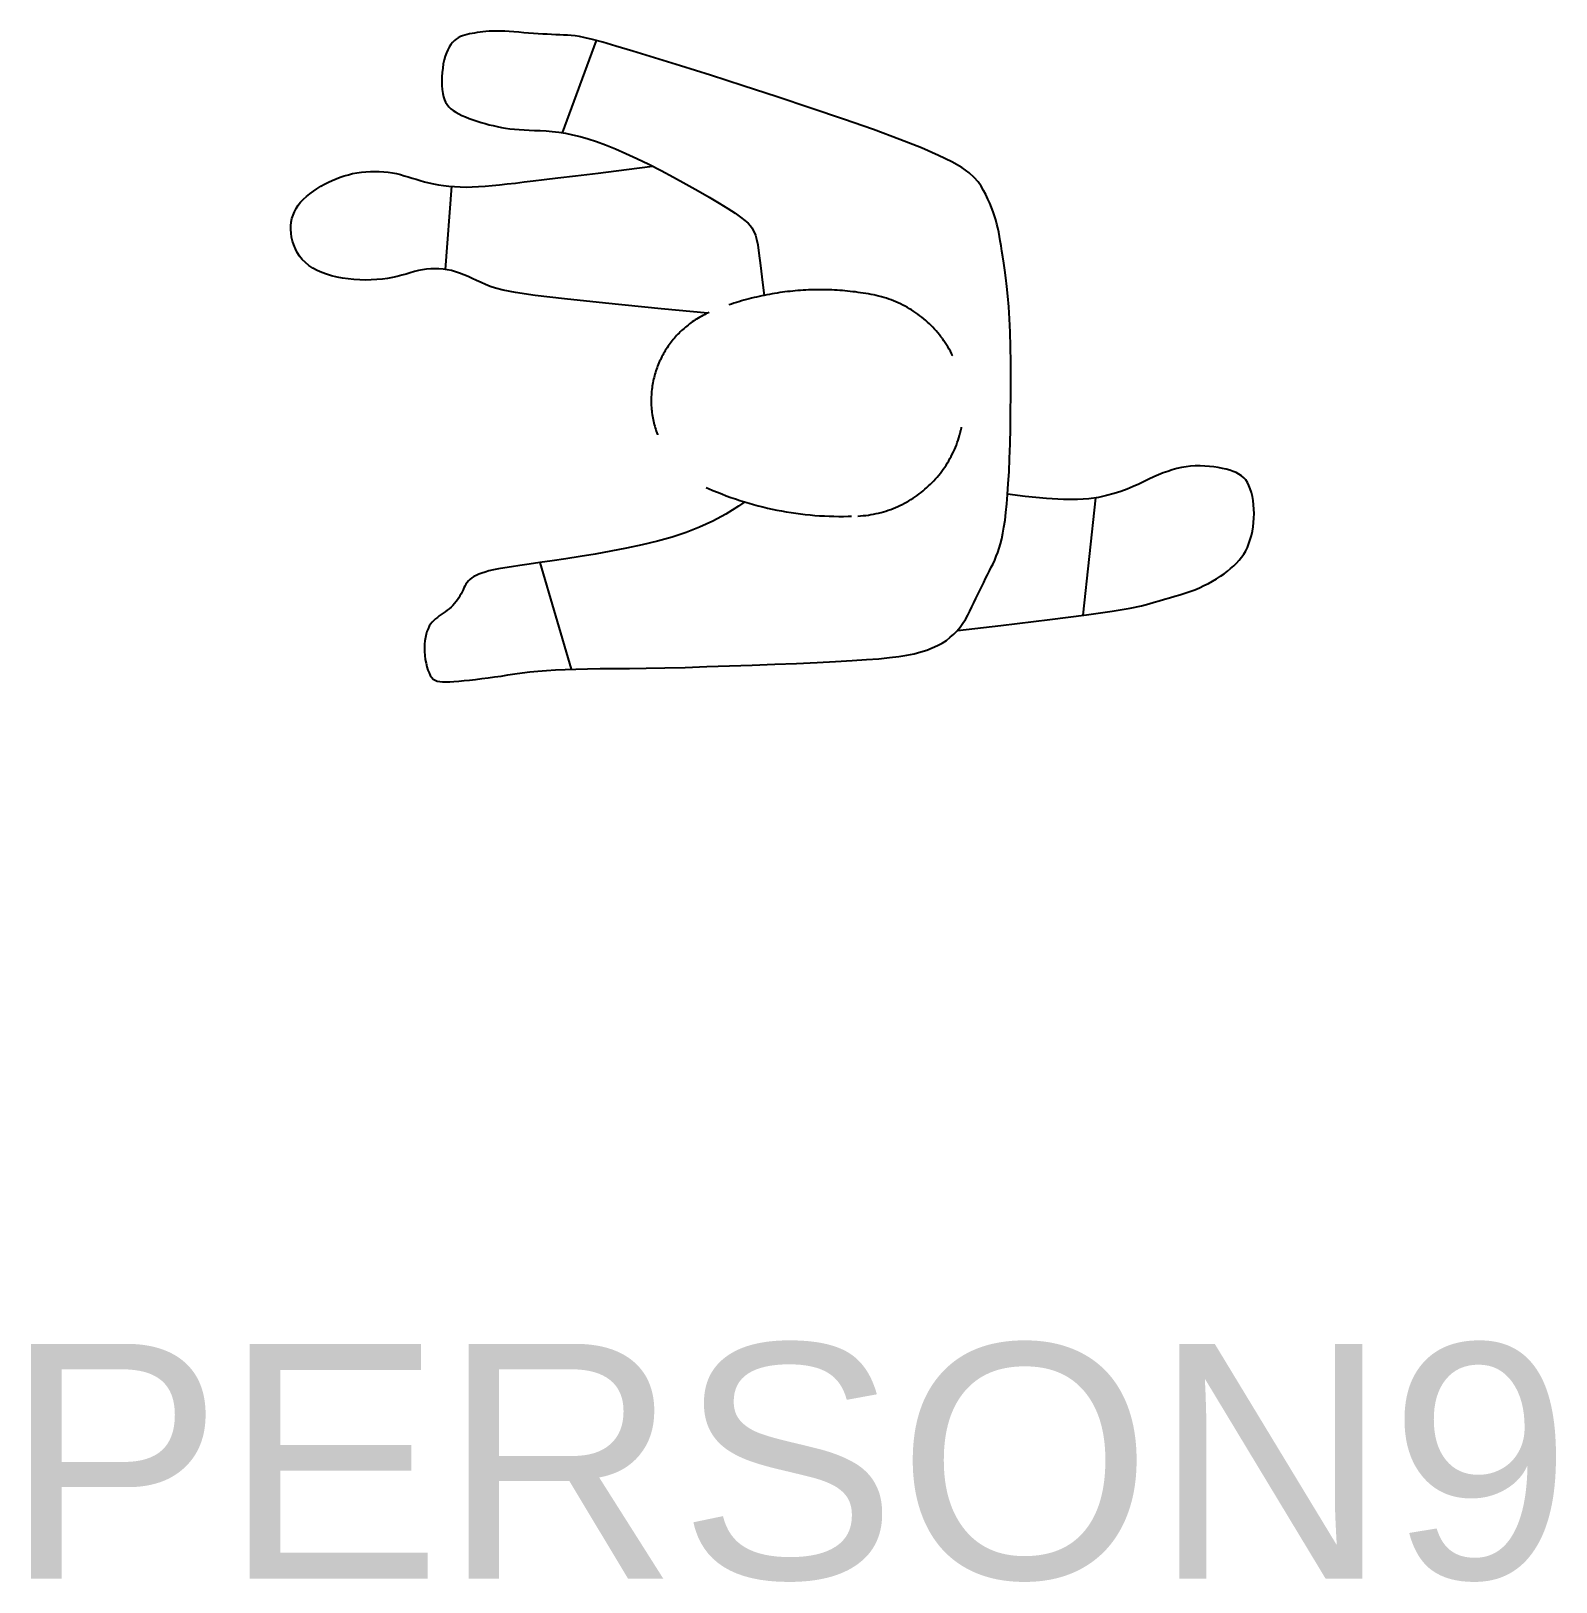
# Model space of a CAD drawing. Header units: millimetres. Extents: x 14385 to 129787, y 107826 to 186798.
# Drawn here: x 41129 to 42428, y 115610 to 116931 of the extents above; entities that cross this region are included whole.
import ezdxf
from ezdxf.enums import TextEntityAlignment as Align

# ---------------------------------------------------------------- set-up
doc = ezdxf.new("R2010")
doc.units = ezdxf.units.MM
doc.header["$LTSCALE"] = 1000
doc.linetypes.add('HIDDEN2', pattern=[0.1875, 0.125, -0.0625])
doc.styles.add('ar', font='arial.ttf')

msp = doc.modelspace()

# ---------------------------------------------------------------- linework, layer by layer
at = {"color": 59, "linetype": 'HIDDEN2'}
for p, q in [((41487.9, 116921.2), (41486.4, 116919.4)), ((41487.9, 116921.2), (41486.4, 116919.4)), ((41489.5, 116922.8), (41487.9, 116921.2)), ((41489.5, 116922.8), (41487.9, 116921.2)), ((41491.1, 116924.1), (41489.5, 116922.8)), ((41491.1, 116924.1), (41489.5, 116922.8)), ((41492.8, 116925.3), (41491.1, 116924.1)), ((41492.8, 116925.3), (41491.1, 116924.1)), ((41494.6, 116926.2), (41492.8, 116925.3)), ((41494.6, 116926.2), (41492.8, 116925.3)), ((41496.5, 116927), (41494.6, 116926.2)), ((41496.5, 116927), (41494.6, 116926.2)), ((41498.4, 116927.6), (41496.5, 116927)), ((41498.4, 116927.6), (41496.5, 116927)), ((41500.3, 116928.1), (41498.4, 116927.6)), ((41500.3, 116928.1), (41498.4, 116927.6)), ((41502.4, 116928.6), (41500.3, 116928.1)), ((41502.4, 116928.6), (41500.3, 116928.1)), ((41504.5, 116929), (41502.4, 116928.6)), ((41504.5, 116929), (41502.4, 116928.6)), ((41506.7, 116929.3), (41504.5, 116929)), ((41506.7, 116929.3), (41504.5, 116929)), ((41508.9, 116929.7), (41506.7, 116929.3)), ((41508.9, 116929.7), (41506.7, 116929.3)), ((41511.3, 116930), (41508.9, 116929.7)), ((41511.3, 116930), (41508.9, 116929.7)), ((41513.7, 116930.3), (41511.3, 116930)), ((41513.7, 116930.3), (41511.3, 116930)), ((41516.3, 116930.6), (41513.7, 116930.3)), ((41516.3, 116930.6), (41513.7, 116930.3)), ((41519.1, 116930.8), (41516.3, 116930.6)), ((41519.1, 116930.8), (41516.3, 116930.6)), ((41522, 116930.9), (41519.1, 116930.8)), ((41522, 116930.9), (41519.1, 116930.8)), ((41525.2, 116931), (41522, 116930.9)), ((41525.2, 116931), (41522, 116930.9)), ((41528.6, 116931), (41525.2, 116931)), ((41528.6, 116931), (41525.2, 116931)), ((41532.3, 116930.8), (41528.6, 116931)), ((41532.3, 116930.8), (41528.6, 116931)), ((41536.2, 116930.6), (41532.3, 116930.8)), ((41536.2, 116930.6), (41532.3, 116930.8)), ((41540.2, 116930.3), (41536.2, 116930.6)), ((41540.2, 116930.3), (41536.2, 116930.6)), ((41544.3, 116930), (41540.2, 116930.3)), ((41544.3, 116930), (41540.2, 116930.3)), ((41548.5, 116929.6), (41544.3, 116930)), ((41548.5, 116929.6), (41544.3, 116930)), ((41552.7, 116929.2), (41548.5, 116929.6)), ((41552.7, 116929.2), (41548.5, 116929.6)), ((41556.9, 116928.9), (41552.7, 116929.2)), ((41556.9, 116928.9), (41552.7, 116929.2)), ((41560.9, 116928.6), (41556.9, 116928.9)), ((41560.9, 116928.6), (41556.9, 116928.9)), ((41564.8, 116928.4), (41560.9, 116928.6)), ((41564.8, 116928.4), (41560.9, 116928.6)), ((41568.6, 116928.2), (41564.8, 116928.4)), ((41568.6, 116928.2), (41564.8, 116928.4)), ((41572.2, 116928), (41568.6, 116928.2)), ((41572.2, 116928), (41568.6, 116928.2)), ((41575.8, 116927.9), (41572.2, 116928)), ((41575.8, 116927.9), (41572.2, 116928)), ((41579.2, 116927.8), (41575.8, 116927.9)), ((41579.2, 116927.8), (41575.8, 116927.9)), ((41582.5, 116927.6), (41579.2, 116927.8)), ((41582.5, 116927.6), (41579.2, 116927.8)), ((41610.3, 116923), (41581.2, 116844.4)), ((41610.3, 116923), (41581.2, 116844.4)), ((41585.8, 116927.4), (41582.5, 116927.6)), ((41585.8, 116927.4), (41582.5, 116927.6)), ((41589, 116927.2), (41585.8, 116927.4)), ((41589, 116927.2), (41585.8, 116927.4)), ((41592.2, 116926.9), (41589, 116927.2)), ((41592.2, 116926.9), (41589, 116927.2)), ((41596, 116926.3), (41592.2, 116926.9)), ((41596, 116926.3), (41592.2, 116926.9)), ((41600.8, 116925.3), (41596, 116926.3)), ((41600.8, 116925.3), (41596, 116926.3)), ((41607.2, 116923.8), (41600.8, 116925.3)), ((41607.2, 116923.8), (41600.8, 116925.3)), ((41615.8, 116921.5), (41607.2, 116923.8)), ((41615.8, 116921.5), (41607.2, 116923.8)), ((41627, 116918.2), (41615.8, 116921.5)), ((41627, 116918.2), (41615.8, 116921.5)), ((41481.6, 116909.6), (41480.7, 116906.4)), ((41481.6, 116909.6), (41480.7, 116906.4)), ((41482.6, 116912.4), (41481.6, 116909.6)), ((41482.6, 116912.4), (41481.6, 116909.6)), ((41483.8, 116915), (41482.6, 116912.4)), ((41483.8, 116915), (41482.6, 116912.4)), ((41485, 116917.3), (41483.8, 116915)), ((41485, 116917.3), (41483.8, 116915)), ((41486.4, 116919.4), (41485, 116917.3)), ((41486.4, 116919.4), (41485, 116917.3)), ((41641.5, 116913.9), (41627, 116918.2)), ((41641.5, 116913.9), (41627, 116918.2)), ((41659.8, 116908.3), (41641.5, 116913.9)), ((41659.8, 116908.3), (41641.5, 116913.9)), ((41682.1, 116901.4), (41659.8, 116908.3)), ((41682.1, 116901.4), (41659.8, 116908.3)), ((41479.1, 116895.7), (41478.8, 116891.9)), ((41479.1, 116895.7), (41478.8, 116891.9)), ((41479.5, 116899.4), (41479.1, 116895.7)), ((41479.5, 116899.4), (41479.1, 116895.7)), ((41480, 116903), (41479.5, 116899.4)), ((41480, 116903), (41479.5, 116899.4)), ((41480.7, 116906.4), (41480, 116903)), ((41480.7, 116906.4), (41480, 116903)), ((41707.7, 116893.3), (41682.1, 116901.4)), ((41707.7, 116893.3), (41682.1, 116901.4)), ((41478.8, 116891.9), (41478.7, 116888.1)), ((41478.8, 116891.9), (41478.7, 116888.1)), ((41478.7, 116888.1), (41478.8, 116884.5)), ((41478.7, 116888.1), (41478.8, 116884.5)), ((41478.8, 116884.5), (41479.1, 116881.1)), ((41478.8, 116884.5), (41479.1, 116881.1)), ((41479.1, 116881.1), (41479.6, 116877.9)), ((41479.1, 116881.1), (41479.6, 116877.9)), ((41735.4, 116884.4), (41707.7, 116893.3)), ((41735.4, 116884.4), (41707.7, 116893.3)), ((41764.3, 116875), (41735.4, 116884.4)), ((41764.3, 116875), (41735.4, 116884.4)), ((41479.6, 116877.9), (41480.2, 116875)), ((41479.6, 116877.9), (41480.2, 116875)), ((41480.2, 116875), (41481, 116872.5)), ((41480.2, 116875), (41481, 116872.5)), ((41481, 116872.5), (41482, 116870.3)), ((41481, 116872.5), (41482, 116870.3)), ((41482, 116870.3), (41483.2, 116868.3)), ((41482, 116870.3), (41483.2, 116868.3)), ((41483.2, 116868.3), (41484.7, 116866.5)), ((41483.2, 116868.3), (41484.7, 116866.5)), ((41793.1, 116865.4), (41764.3, 116875)), ((41793.1, 116865.4), (41764.3, 116875)), ((41484.7, 116866.5), (41486.4, 116864.8)), ((41484.7, 116866.5), (41486.4, 116864.8)), ((41486.4, 116864.8), (41488.4, 116863.3)), ((41486.4, 116864.8), (41488.4, 116863.3)), ((41488.4, 116863.3), (41490.6, 116861.8)), ((41488.4, 116863.3), (41490.6, 116861.8)), ((41490.6, 116861.8), (41493.2, 116860.4)), ((41490.6, 116861.8), (41493.2, 116860.4)), ((41493.2, 116860.4), (41495.9, 116859.1)), ((41493.2, 116860.4), (41495.9, 116859.1)), ((41495.9, 116859.1), (41498.9, 116857.8)), ((41495.9, 116859.1), (41498.9, 116857.8)), ((41498.9, 116857.8), (41502.1, 116856.6)), ((41498.9, 116857.8), (41502.1, 116856.6)), ((41502.1, 116856.6), (41505.4, 116855.4)), ((41502.1, 116856.6), (41505.4, 116855.4)), ((41505.4, 116855.4), (41508.8, 116854.2)), ((41505.4, 116855.4), (41508.8, 116854.2)), ((41508.8, 116854.2), (41512.2, 116853.2)), ((41508.8, 116854.2), (41512.2, 116853.2)), ((41820.9, 116856), (41793.1, 116865.4)), ((41820.9, 116856), (41793.1, 116865.4)), ((41846.6, 116847), (41820.9, 116856)), ((41846.6, 116847), (41820.9, 116856)), ((41512.2, 116853.2), (41515.6, 116852.2)), ((41512.2, 116853.2), (41515.6, 116852.2)), ((41515.6, 116852.2), (41519.1, 116851.2)), ((41515.6, 116852.2), (41519.1, 116851.2)), ((41519.1, 116851.2), (41522.5, 116850.4)), ((41519.1, 116851.2), (41522.5, 116850.4)), ((41522.5, 116850.4), (41526, 116849.6)), ((41522.5, 116850.4), (41526, 116849.6)), ((41526, 116849.6), (41529.5, 116848.9)), ((41526, 116849.6), (41529.5, 116848.9)), ((41529.5, 116848.9), (41533.1, 116848.2)), ((41529.5, 116848.9), (41533.1, 116848.2)), ((41533.1, 116848.2), (41536.8, 116847.7)), ((41533.1, 116848.2), (41536.8, 116847.7)), ((41536.8, 116847.7), (41540.7, 116847.3)), ((41536.8, 116847.7), (41540.7, 116847.3)), ((41540.7, 116847.3), (41544.7, 116847)), ((41540.7, 116847.3), (41544.7, 116847)), ((41544.7, 116847), (41548.8, 116846.8)), ((41544.7, 116847), (41548.8, 116846.8)), ((41548.8, 116846.8), (41553.2, 116846.6)), ((41548.8, 116846.8), (41553.2, 116846.6)), ((41553.2, 116846.6), (41557.7, 116846.4)), ((41553.2, 116846.6), (41557.7, 116846.4)), ((41557.7, 116846.4), (41562.5, 116846.2)), ((41557.7, 116846.4), (41562.5, 116846.2)), ((41562.5, 116846.2), (41567.5, 116845.9)), ((41562.5, 116846.2), (41567.5, 116845.9)), ((41567.5, 116845.9), (41572.7, 116845.5)), ((41567.5, 116845.9), (41572.7, 116845.5)), ((41572.7, 116845.5), (41578.3, 116844.8)), ((41572.7, 116845.5), (41578.3, 116844.8)), ((41578.3, 116844.8), (41584, 116843.9)), ((41578.3, 116844.8), (41584, 116843.9)), ((41584, 116843.9), (41590.1, 116842.7)), ((41584, 116843.9), (41590.1, 116842.7)), ((41590.1, 116842.7), (41596.5, 116841.1)), ((41590.1, 116842.7), (41596.5, 116841.1)), ((41596.5, 116841.1), (41603.3, 116839.2)), ((41596.5, 116841.1), (41603.3, 116839.2)), ((41869, 116838.7), (41846.6, 116847)), ((41869, 116838.7), (41846.6, 116847)), ((41603.3, 116839.2), (41610.6, 116836.8)), ((41603.3, 116839.2), (41610.6, 116836.8)), ((41610.6, 116836.8), (41618.3, 116834)), ((41610.6, 116836.8), (41618.3, 116834)), ((41618.3, 116834), (41626.6, 116830.7)), ((41618.3, 116834), (41626.6, 116830.7)), ((41626.6, 116830.7), (41635.4, 116826.8)), ((41626.6, 116830.7), (41635.4, 116826.8)), ((41887.3, 116831.4), (41869, 116838.7)), ((41887.3, 116831.4), (41869, 116838.7)), ((41901.9, 116825.1), (41887.3, 116831.4)), ((41901.9, 116825.1), (41887.3, 116831.4)), ((41635.4, 116826.8), (41644.9, 116822.4)), ((41635.4, 116826.8), (41644.9, 116822.4)), ((41636.1, 116813.1), (41658.2, 116815.9)), ((41636.1, 116813.1), (41658.2, 116815.9)), ((41644.9, 116822.4), (41655, 116817.5)), ((41644.9, 116822.4), (41655, 116817.5)), ((41655, 116817.5), (41665.5, 116812.1)), ((41655, 116817.5), (41665.5, 116812.1)), ((41913.2, 116819.5), (41901.9, 116825.1)), ((41913.2, 116819.5), (41901.9, 116825.1)), ((41921.6, 116814.6), (41913.2, 116819.5)), ((41921.6, 116814.6), (41913.2, 116819.5)), ((41927.9, 116810.2), (41921.6, 116814.6)), ((41927.9, 116810.2), (41921.6, 116814.6)), ((41378.8, 116800.5), (41382.1, 116802.2)), ((41378.8, 116800.5), (41382.1, 116802.2)), ((41382.1, 116802.2), (41385.4, 116803.8)), ((41382.1, 116802.2), (41385.4, 116803.8)), ((41385.4, 116803.8), (41388.8, 116805.2)), ((41385.4, 116803.8), (41388.8, 116805.2)), ((41388.8, 116805.2), (41392.2, 116806.5)), ((41388.8, 116805.2), (41392.2, 116806.5)), ((41392.2, 116806.5), (41395.7, 116807.6)), ((41392.2, 116806.5), (41395.7, 116807.6)), ((41395.7, 116807.6), (41399.2, 116808.6)), ((41395.7, 116807.6), (41399.2, 116808.6)), ((41399.2, 116808.6), (41402.8, 116809.5)), ((41399.2, 116808.6), (41402.8, 116809.5)), ((41402.8, 116809.5), (41406.4, 116810.2)), ((41402.8, 116809.5), (41406.4, 116810.2)), ((41406.4, 116810.2), (41410.2, 116810.7)), ((41406.4, 116810.2), (41410.2, 116810.7)), ((41410.2, 116810.7), (41414, 116811.1)), ((41410.2, 116810.7), (41414, 116811.1)), ((41414, 116811.1), (41417.9, 116811.3)), ((41414, 116811.1), (41417.9, 116811.3)), ((41417.9, 116811.3), (41421.7, 116811.4)), ((41417.9, 116811.3), (41421.7, 116811.4)), ((41421.7, 116811.4), (41425.5, 116811.3)), ((41421.7, 116811.4), (41425.5, 116811.3)), ((41425.5, 116811.3), (41429.3, 116811.1)), ((41425.5, 116811.3), (41429.3, 116811.1)), ((41429.3, 116811.1), (41433, 116810.7)), ((41429.3, 116811.1), (41433, 116810.7)), ((41433, 116810.7), (41436.6, 116810.2)), ((41433, 116810.7), (41436.6, 116810.2)), ((41436.6, 116810.2), (41440.1, 116809.5)), ((41436.6, 116810.2), (41440.1, 116809.5)), ((41440.1, 116809.5), (41443.5, 116808.7)), ((41440.1, 116809.5), (41443.5, 116808.7)), ((41443.5, 116808.7), (41446.8, 116807.7)), ((41443.5, 116808.7), (41446.8, 116807.7)), ((41446.8, 116807.7), (41450.1, 116806.7)), ((41446.8, 116807.7), (41450.1, 116806.7)), ((41450.1, 116806.7), (41453.5, 116805.7)), ((41450.1, 116806.7), (41453.5, 116805.7)), ((41453.5, 116805.7), (41456.9, 116804.7)), ((41453.5, 116805.7), (41456.9, 116804.7)), ((41456.9, 116804.7), (41460.4, 116803.6)), ((41456.9, 116804.7), (41460.4, 116803.6)), ((41460.4, 116803.6), (41464, 116802.6)), ((41460.4, 116803.6), (41464, 116802.6)), ((41464, 116802.6), (41467.8, 116801.7)), ((41464, 116802.6), (41467.8, 116801.7)), ((41467.8, 116801.7), (41471.8, 116800.8)), ((41467.8, 116801.7), (41471.8, 116800.8)), ((41534.5, 116800.7), (41541.4, 116801.5)), ((41534.5, 116800.7), (41541.4, 116801.5)), ((41541.4, 116801.5), (41548.8, 116802.4)), ((41541.4, 116801.5), (41548.8, 116802.4)), ((41548.8, 116802.4), (41556.7, 116803.3)), ((41548.8, 116802.4), (41556.7, 116803.3)), ((41556.7, 116803.3), (41566, 116804.4)), ((41556.7, 116803.3), (41566, 116804.4)), ((41566, 116804.4), (41577.7, 116805.8)), ((41566, 116804.4), (41577.7, 116805.8)), ((41577.7, 116805.8), (41592.6, 116807.6)), ((41577.7, 116805.8), (41592.6, 116807.6)), ((41592.6, 116807.6), (41611.8, 116810)), ((41592.6, 116807.6), (41611.8, 116810)), ((41611.8, 116810), (41636.1, 116813.1)), ((41611.8, 116810), (41636.1, 116813.1)), ((41665.5, 116812.1), (41676.2, 116806.4)), ((41665.5, 116812.1), (41676.2, 116806.4)), ((41676.2, 116806.4), (41686.8, 116800.6)), ((41676.2, 116806.4), (41686.8, 116800.6)), ((41932.3, 116806.2), (41927.9, 116810.2)), ((41932.3, 116806.2), (41927.9, 116810.2)), ((41935.6, 116802.5), (41932.3, 116806.2)), ((41935.6, 116802.5), (41932.3, 116806.2)), ((41938.1, 116798.8), (41935.6, 116802.5)), ((41938.1, 116798.8), (41935.6, 116802.5)), ((41360.9, 116787.7), (41363.5, 116790.1)), ((41360.9, 116787.7), (41363.5, 116790.1)), ((41363.5, 116790.1), (41366.3, 116792.4)), ((41363.5, 116790.1), (41366.3, 116792.4)), ((41366.3, 116792.4), (41369.3, 116794.6)), ((41366.3, 116792.4), (41369.3, 116794.6)), ((41369.3, 116794.6), (41372.4, 116796.7)), ((41369.3, 116794.6), (41372.4, 116796.7)), ((41372.4, 116796.7), (41375.6, 116798.7)), ((41372.4, 116796.7), (41375.6, 116798.7)), ((41375.6, 116798.7), (41378.8, 116800.5)), ((41375.6, 116798.7), (41378.8, 116800.5)), ((41471.8, 116800.8), (41475.9, 116800.1)), ((41471.8, 116800.8), (41475.9, 116800.1)), ((41475.9, 116800.1), (41480.3, 116799.4)), ((41475.9, 116800.1), (41480.3, 116799.4)), ((41480.3, 116799.4), (41484.8, 116798.9)), ((41480.3, 116799.4), (41484.8, 116798.9)), ((41486.9, 116798.7), (41481.6, 116727.9)), ((41486.9, 116798.7), (41481.6, 116727.9)), ((41484.8, 116798.9), (41489.5, 116798.5)), ((41484.8, 116798.9), (41489.5, 116798.5)), ((41489.5, 116798.5), (41494.3, 116798.2)), ((41489.5, 116798.5), (41494.3, 116798.2)), ((41494.3, 116798.2), (41499.4, 116798.1)), ((41494.3, 116798.2), (41499.4, 116798.1)), ((41499.4, 116798.1), (41504.6, 116798.2)), ((41499.4, 116798.1), (41504.6, 116798.2)), ((41504.6, 116798.2), (41510, 116798.5)), ((41504.6, 116798.2), (41510, 116798.5)), ((41510, 116798.5), (41515.7, 116798.9)), ((41510, 116798.5), (41515.7, 116798.9)), ((41515.7, 116798.9), (41521.6, 116799.4)), ((41515.7, 116798.9), (41521.6, 116799.4)), ((41521.6, 116799.4), (41527.9, 116800)), ((41521.6, 116799.4), (41527.9, 116800)), ((41527.9, 116800), (41534.5, 116800.7)), ((41527.9, 116800), (41534.5, 116800.7)), ((41686.8, 116800.6), (41697, 116794.9)), ((41686.8, 116800.6), (41697, 116794.9)), ((41697, 116794.9), (41706.5, 116789.4)), ((41697, 116794.9), (41706.5, 116789.4)), ((41706.5, 116789.4), (41715.1, 116784.3)), ((41706.5, 116789.4), (41715.1, 116784.3)), ((41940.3, 116795.2), (41938.1, 116798.8)), ((41940.3, 116795.2), (41938.1, 116798.8)), ((41942.2, 116791.6), (41940.3, 116795.2)), ((41942.2, 116791.6), (41940.3, 116795.2)), ((41944, 116787.9), (41942.2, 116791.6)), ((41944, 116787.9), (41942.2, 116791.6)), ((41352, 116774.2), (41353.2, 116777.1)), ((41352, 116774.2), (41353.2, 116777.1)), ((41353.2, 116777.1), (41354.6, 116779.9)), ((41353.2, 116777.1), (41354.6, 116779.9)), ((41354.6, 116779.9), (41356.4, 116782.6)), ((41354.6, 116779.9), (41356.4, 116782.6)), ((41356.4, 116782.6), (41358.5, 116785.2)), ((41356.4, 116782.6), (41358.5, 116785.2)), ((41358.5, 116785.2), (41360.9, 116787.7)), ((41358.5, 116785.2), (41360.9, 116787.7)), ((41715.1, 116784.3), (41722.5, 116779.7)), ((41715.1, 116784.3), (41722.5, 116779.7)), ((41722.5, 116779.7), (41728.5, 116775.8)), ((41722.5, 116779.7), (41728.5, 116775.8)), ((41728.5, 116775.8), (41733.3, 116772.5)), ((41728.5, 116775.8), (41733.3, 116772.5)), ((41945.6, 116784.3), (41944, 116787.9)), ((41945.6, 116784.3), (41944, 116787.9)), ((41947.1, 116780.7), (41945.6, 116784.3)), ((41947.1, 116780.7), (41945.6, 116784.3)), ((41948.4, 116777.1), (41947.1, 116780.7)), ((41948.4, 116777.1), (41947.1, 116780.7)), ((41949.5, 116773.5), (41948.4, 116777.1)), ((41949.5, 116773.5), (41948.4, 116777.1)), ((41350.1, 116765.1), (41350.5, 116768.2)), ((41350.1, 116765.1), (41350.5, 116768.2)), ((41350.1, 116762), (41350.1, 116765.1)), ((41350.1, 116762), (41350.1, 116765.1)), ((41350.3, 116758.7), (41350.1, 116762)), ((41350.3, 116758.7), (41350.1, 116762)), ((41350.5, 116768.2), (41351.1, 116771.3)), ((41350.5, 116768.2), (41351.1, 116771.3)), ((41351.1, 116771.3), (41352, 116774.2)), ((41351.1, 116771.3), (41352, 116774.2)), ((41733.3, 116772.5), (41736.9, 116769.7)), ((41733.3, 116772.5), (41736.9, 116769.7)), ((41736.9, 116769.7), (41739.6, 116767.2)), ((41736.9, 116769.7), (41739.6, 116767.2)), ((41739.6, 116767.2), (41741.6, 116765.1)), ((41739.6, 116767.2), (41741.6, 116765.1)), ((41741.6, 116765.1), (41743.1, 116763.1)), ((41741.6, 116765.1), (41743.1, 116763.1)), ((41743.1, 116763.1), (41744.1, 116761.2)), ((41743.1, 116763.1), (41744.1, 116761.2)), ((41950.6, 116770.1), (41949.5, 116773.5)), ((41950.6, 116770.1), (41949.5, 116773.5)), ((41951.5, 116766.6), (41950.6, 116770.1)), ((41951.5, 116766.6), (41950.6, 116770.1)), ((41952.3, 116763.2), (41951.5, 116766.6)), ((41952.3, 116763.2), (41951.5, 116766.6)), ((41953.1, 116759.7), (41952.3, 116763.2)), ((41953.1, 116759.7), (41952.3, 116763.2)), ((41350.8, 116755.4), (41350.3, 116758.7)), ((41350.8, 116755.4), (41350.3, 116758.7)), ((41351.6, 116752.1), (41350.8, 116755.4)), ((41351.6, 116752.1), (41350.8, 116755.4)), ((41352.6, 116748.8), (41351.6, 116752.1)), ((41352.6, 116748.8), (41351.6, 116752.1)), ((41354, 116745.5), (41352.6, 116748.8)), ((41354, 116745.5), (41352.6, 116748.8)), ((41744.1, 116761.2), (41745, 116759.2)), ((41744.1, 116761.2), (41745, 116759.2)), ((41745, 116759.2), (41745.9, 116757)), ((41745, 116759.2), (41745.9, 116757)), ((41745.9, 116757), (41746.8, 116753.8)), ((41745.9, 116757), (41746.8, 116753.8)), ((41746.8, 116753.8), (41747.8, 116749)), ((41746.8, 116753.8), (41747.8, 116749)), ((41747.8, 116749), (41748.9, 116741.7)), ((41747.8, 116749), (41748.9, 116741.7)), ((41953.8, 116756), (41953.1, 116759.7)), ((41953.8, 116756), (41953.1, 116759.7)), ((41954.5, 116752.2), (41953.8, 116756)), ((41954.5, 116752.2), (41953.8, 116756)), ((41955.2, 116748.1), (41954.5, 116752.2)), ((41955.2, 116748.1), (41954.5, 116752.2)), ((41355.6, 116742.3), (41354, 116745.5)), ((41355.6, 116742.3), (41354, 116745.5)), ((41357.6, 116739.3), (41355.6, 116742.3)), ((41357.6, 116739.3), (41355.6, 116742.3)), ((41359.9, 116736.4), (41357.6, 116739.3)), ((41359.9, 116736.4), (41357.6, 116739.3)), ((41362.6, 116733.7), (41359.9, 116736.4)), ((41362.6, 116733.7), (41359.9, 116736.4)), ((41748.9, 116741.7), (41750.3, 116731.2)), ((41748.9, 116741.7), (41750.3, 116731.2)), ((41955.9, 116743.6), (41955.2, 116748.1)), ((41955.9, 116743.6), (41955.2, 116748.1)), ((41956.7, 116738.7), (41955.9, 116743.6)), ((41956.7, 116738.7), (41955.9, 116743.6)), ((41957.5, 116733.3), (41956.7, 116738.7)), ((41957.5, 116733.3), (41956.7, 116738.7)), ((41365.6, 116731.3), (41362.6, 116733.7)), ((41365.6, 116731.3), (41362.6, 116733.7)), ((41368.9, 116729.1), (41365.6, 116731.3)), ((41368.9, 116729.1), (41365.6, 116731.3)), ((41372.5, 116727.1), (41368.9, 116729.1)), ((41372.5, 116727.1), (41368.9, 116729.1)), ((41376.4, 116725.3), (41372.5, 116727.1)), ((41376.4, 116725.3), (41372.5, 116727.1)), ((41380.6, 116723.8), (41376.4, 116725.3)), ((41380.6, 116723.8), (41376.4, 116725.3)), ((41384.9, 116722.5), (41380.6, 116723.8)), ((41384.9, 116722.5), (41380.6, 116723.8)), ((41389.5, 116721.4), (41384.9, 116722.5)), ((41389.5, 116721.4), (41384.9, 116722.5)), ((41444.7, 116723), (41440.8, 116722)), ((41444.7, 116723), (41440.8, 116722)), ((41448.4, 116724), (41444.7, 116723)), ((41448.4, 116724), (41444.7, 116723)), ((41451.9, 116725), (41448.4, 116724)), ((41451.9, 116725), (41448.4, 116724)), ((41455.4, 116726), (41451.9, 116725)), ((41455.4, 116726), (41451.9, 116725)), ((41458.9, 116726.9), (41455.4, 116726)), ((41458.9, 116726.9), (41455.4, 116726)), ((41462.3, 116727.6), (41458.9, 116726.9)), ((41462.3, 116727.6), (41458.9, 116726.9)), ((41465.8, 116728.1), (41462.3, 116727.6)), ((41465.8, 116728.1), (41462.3, 116727.6)), ((41469.3, 116728.4), (41465.8, 116728.1)), ((41469.3, 116728.4), (41465.8, 116728.1)), ((41472.8, 116728.5), (41469.3, 116728.4)), ((41472.8, 116728.5), (41469.3, 116728.4)), ((41476.3, 116728.4), (41472.8, 116728.5)), ((41476.3, 116728.4), (41472.8, 116728.5)), ((41479.8, 116728.1), (41476.3, 116728.4)), ((41479.8, 116728.1), (41476.3, 116728.4)), ((41483.3, 116727.6), (41479.8, 116728.1)), ((41483.3, 116727.6), (41479.8, 116728.1)), ((41486.9, 116726.9), (41483.3, 116727.6)), ((41486.9, 116726.9), (41483.3, 116727.6)), ((41490.4, 116725.9), (41486.9, 116726.9)), ((41490.4, 116725.9), (41486.9, 116726.9)), ((41493.9, 116724.8), (41490.4, 116725.9)), ((41493.9, 116724.8), (41490.4, 116725.9)), ((41497.5, 116723.4), (41493.9, 116724.8)), ((41497.5, 116723.4), (41493.9, 116724.8)), ((41501.1, 116721.9), (41497.5, 116723.4)), ((41501.1, 116721.9), (41497.5, 116723.4)), ((41750.3, 116731.2), (41752, 116716.8)), ((41750.3, 116731.2), (41752, 116716.8)), ((41958.4, 116727.3), (41957.5, 116733.3)), ((41958.4, 116727.3), (41957.5, 116733.3)), ((41959.3, 116720.7), (41958.4, 116727.3)), ((41959.3, 116720.7), (41958.4, 116727.3)), ((41394.2, 116720.5), (41389.5, 116721.4)), ((41394.2, 116720.5), (41389.5, 116721.4)), ((41399, 116719.8), (41394.2, 116720.5)), ((41399, 116719.8), (41394.2, 116720.5)), ((41403.9, 116719.3), (41399, 116719.8)), ((41403.9, 116719.3), (41399, 116719.8)), ((41408.9, 116719), (41403.9, 116719.3)), ((41408.9, 116719), (41403.9, 116719.3)), ((41413.8, 116718.9), (41408.9, 116719)), ((41413.8, 116718.9), (41408.9, 116719)), ((41418.7, 116719), (41413.8, 116718.9)), ((41418.7, 116719), (41413.8, 116718.9)), ((41423.5, 116719.2), (41418.7, 116719)), ((41423.5, 116719.2), (41418.7, 116719)), ((41428.2, 116719.6), (41423.5, 116719.2)), ((41428.2, 116719.6), (41423.5, 116719.2)), ((41432.6, 116720.3), (41428.2, 116719.6)), ((41432.6, 116720.3), (41428.2, 116719.6)), ((41436.8, 116721.1), (41432.6, 116720.3)), ((41436.8, 116721.1), (41432.6, 116720.3)), ((41440.8, 116722), (41436.8, 116721.1)), ((41440.8, 116722), (41436.8, 116721.1)), ((41504.7, 116720.3), (41501.1, 116721.9)), ((41504.7, 116720.3), (41501.1, 116721.9)), ((41508.4, 116718.6), (41504.7, 116720.3)), ((41508.4, 116718.6), (41504.7, 116720.3)), ((41512.2, 116716.9), (41508.4, 116718.6)), ((41512.2, 116716.9), (41508.4, 116718.6)), ((41516, 116715.2), (41512.2, 116716.9)), ((41516, 116715.2), (41512.2, 116716.9)), ((41520, 116713.5), (41516, 116715.2)), ((41520, 116713.5), (41516, 116715.2)), ((41524.4, 116711.9), (41520, 116713.5)), ((41524.4, 116711.9), (41520, 116713.5)), ((41531, 116710.2), (41524.4, 116711.9)), ((41531, 116710.2), (41524.4, 116711.9)), ((41541.6, 116708.2), (41531, 116710.2)), ((41541.6, 116708.2), (41531, 116710.2)), ((41752, 116716.8), (41753.2, 116705.8)), ((41752, 116716.8), (41753.2, 116705.8)), ((41960.1, 116713.3), (41959.3, 116720.7)), ((41960.1, 116713.3), (41959.3, 116720.7)), ((41960.9, 116705.1), (41960.1, 116713.3)), ((41960.9, 116705.1), (41960.1, 116713.3)), ((41558.4, 116705.8), (41541.6, 116708.2)), ((41558.4, 116705.8), (41541.6, 116708.2)), ((41583.3, 116702.8), (41558.4, 116705.8)), ((41583.3, 116702.8), (41558.4, 116705.8)), ((41618.3, 116699.1), (41583.3, 116702.8)), ((41618.3, 116699.1), (41583.3, 116702.8)), ((41665.5, 116694.4), (41618.3, 116699.1)), ((41665.5, 116694.4), (41618.3, 116699.1)), ((41961.7, 116695.9), (41960.9, 116705.1)), ((41961.7, 116695.9), (41960.9, 116705.1)), ((41962.3, 116685.8), (41961.7, 116695.9)), ((41962.3, 116685.8), (41961.7, 116695.9)), ((41705.4, 116690.7), (41665.5, 116694.4)), ((41705.4, 116690.7), (41665.5, 116694.4)), ((41962.8, 116674.5), (41962.3, 116685.8)), ((41962.8, 116674.5), (41962.3, 116685.8)), ((41963.2, 116662.1), (41962.8, 116674.5)), ((41963.2, 116662.1), (41962.8, 116674.5)), ((41963.4, 116648.8), (41963.2, 116662.1)), ((41963.4, 116648.8), (41963.2, 116662.1)), ((41963.5, 116634.9), (41963.4, 116648.8)), ((41963.5, 116634.9), (41963.4, 116648.8)), ((41963.5, 116620.7), (41963.5, 116634.9)), ((41963.5, 116620.7), (41963.5, 116634.9)), ((41963.3, 116606.5), (41963.5, 116620.7)), ((41963.3, 116606.5), (41963.5, 116620.7)), ((41963.1, 116592.6), (41963.3, 116606.5)), ((41963.1, 116592.6), (41963.3, 116606.5)), ((41962.8, 116579.3), (41963.1, 116592.6)), ((41962.8, 116579.3), (41963.1, 116592.6)), ((41962.4, 116566.9), (41962.8, 116579.3)), ((41962.4, 116566.9), (41962.8, 116579.3)), ((41961.9, 116555.6), (41962.4, 116566.9)), ((41961.9, 116555.6), (41962.4, 116566.9)), ((41961.3, 116545.5), (41961.9, 116555.6)), ((41961.3, 116545.5), (41961.9, 116555.6)), ((42085.2, 116551.1), (42081.1, 116549.2)), ((42085.2, 116551.1), (42081.1, 116549.2)), ((42089.3, 116552.9), (42085.2, 116551.1)), ((42089.3, 116552.9), (42085.2, 116551.1)), ((42093.2, 116554.5), (42089.3, 116552.9)), ((42093.2, 116554.5), (42089.3, 116552.9)), ((42097.1, 116555.9), (42093.2, 116554.5)), ((42097.1, 116555.9), (42093.2, 116554.5)), ((42101, 116557.2), (42097.1, 116555.9)), ((42101, 116557.2), (42097.1, 116555.9)), ((42104.9, 116558.3), (42101, 116557.2)), ((42104.9, 116558.3), (42101, 116557.2)), ((42108.8, 116559.1), (42104.9, 116558.3)), ((42108.8, 116559.1), (42104.9, 116558.3)), ((42112.7, 116559.8), (42108.8, 116559.1)), ((42112.7, 116559.8), (42108.8, 116559.1)), ((42116.6, 116560.3), (42112.7, 116559.8)), ((42116.6, 116560.3), (42112.7, 116559.8)), ((42120.6, 116560.5), (42116.6, 116560.3)), ((42120.6, 116560.5), (42116.6, 116560.3)), ((42124.7, 116560.6), (42120.6, 116560.5)), ((42124.7, 116560.6), (42120.6, 116560.5)), ((42128.7, 116560.4), (42124.7, 116560.6)), ((42128.7, 116560.4), (42124.7, 116560.6)), ((42132.6, 116560.1), (42128.7, 116560.4)), ((42132.6, 116560.1), (42128.7, 116560.4)), ((42136.5, 116559.7), (42132.6, 116560.1)), ((42136.5, 116559.7), (42132.6, 116560.1)), ((42140.2, 116559.1), (42136.5, 116559.7)), ((42140.2, 116559.1), (42136.5, 116559.7)), ((42143.7, 116558.4), (42140.2, 116559.1)), ((42143.7, 116558.4), (42140.2, 116559.1)), ((42147, 116557.7), (42143.7, 116558.4)), ((42147, 116557.7), (42143.7, 116558.4)), ((42150.1, 116556.9), (42147, 116557.7)), ((42150.1, 116556.9), (42147, 116557.7)), ((42152.9, 116555.9), (42150.1, 116556.9)), ((42152.9, 116555.9), (42150.1, 116556.9)), ((42155.4, 116554.9), (42152.9, 116555.9)), ((42155.4, 116554.9), (42152.9, 116555.9)), ((42157.8, 116553.6), (42155.4, 116554.9)), ((42157.8, 116553.6), (42155.4, 116554.9)), ((42159.9, 116552.2), (42157.8, 116553.6)), ((42159.9, 116552.2), (42157.8, 116553.6)), ((42161.8, 116550.5), (42159.9, 116552.2)), ((42161.8, 116550.5), (42159.9, 116552.2)), ((42163.5, 116548.6), (42161.8, 116550.5)), ((42163.5, 116548.6), (42161.8, 116550.5)), ((41960.7, 116536.3), (41961.3, 116545.5)), ((41960.7, 116536.3), (41961.3, 116545.5)), ((42057.2, 116538.8), (42051.4, 116536.9)), ((42057.2, 116538.8), (42051.4, 116536.9)), ((42062.6, 116540.8), (42057.2, 116538.8)), ((42062.6, 116540.8), (42057.2, 116538.8)), ((42067.7, 116542.9), (42062.6, 116540.8)), ((42067.7, 116542.9), (42062.6, 116540.8)), ((42072.4, 116545), (42067.7, 116542.9)), ((42072.4, 116545), (42067.7, 116542.9)), ((42076.9, 116547.1), (42072.4, 116545)), ((42076.9, 116547.1), (42072.4, 116545)), ((42081.1, 116549.2), (42076.9, 116547.1)), ((42081.1, 116549.2), (42076.9, 116547.1)), ((42165, 116546.4), (42163.5, 116548.6)), ((42165, 116546.4), (42163.5, 116548.6)), ((42166.3, 116543.8), (42165, 116546.4)), ((42166.3, 116543.8), (42165, 116546.4)), ((42167.4, 116541), (42166.3, 116543.8)), ((42167.4, 116541), (42166.3, 116543.8)), ((42168.4, 116537.9), (42167.4, 116541)), ((42168.4, 116537.9), (42167.4, 116541)), ((42169.2, 116534.6), (42168.4, 116537.9)), ((42169.2, 116534.6), (42168.4, 116537.9)), ((41731.6, 116526.1), (41720.6, 116519.3)), ((41731.6, 116526.1), (41720.6, 116519.3)), ((41736.8, 116529.8), (41731.6, 116526.1)), ((41736.8, 116529.8), (41731.6, 116526.1)), ((41959.3, 116520.8), (41960.1, 116528.1)), ((41959.3, 116520.8), (41960.1, 116528.1)), ((41960.1, 116528.1), (41960.7, 116536.3)), ((41960.1, 116528.1), (41960.7, 116536.3)), ((41975.8, 116534.4), (41960.7, 116536.4)), ((41975.8, 116534.4), (41960.7, 116536.4)), ((41993.8, 116532.7), (41975.8, 116534.4)), ((41993.8, 116532.7), (41975.8, 116534.4)), ((42008.4, 116531.9), (41993.8, 116532.7)), ((42008.4, 116531.9), (41993.8, 116532.7)), ((42020.3, 116531.9), (42008.4, 116531.9)), ((42020.3, 116531.9), (42008.4, 116531.9)), ((42030, 116532.5), (42020.3, 116531.9)), ((42030, 116532.5), (42020.3, 116531.9)), ((42035.5, 116533.3), (42024.9, 116433.3)), ((42035.5, 116533.3), (42024.9, 116433.3)), ((42038.1, 116533.6), (42030, 116532.5)), ((42038.1, 116533.6), (42030, 116532.5)), ((42045, 116535.2), (42038.1, 116533.6)), ((42045, 116535.2), (42038.1, 116533.6)), ((42051.4, 116536.9), (42045, 116535.2)), ((42051.4, 116536.9), (42045, 116535.2)), ((42169.8, 116531.1), (42169.2, 116534.6)), ((42169.8, 116531.1), (42169.2, 116534.6)), ((42170.3, 116527.4), (42169.8, 116531.1)), ((42170.3, 116527.4), (42169.8, 116531.1)), ((42170.5, 116523.7), (42170.3, 116527.4)), ((42170.5, 116523.7), (42170.3, 116527.4)), ((41709.6, 116513.4), (41698.3, 116508.3)), ((41709.6, 116513.4), (41698.3, 116508.3)), ((41720.6, 116519.3), (41709.6, 116513.4)), ((41720.6, 116519.3), (41709.6, 116513.4)), ((41957.6, 116508.4), (41958.5, 116514.3)), ((41957.6, 116508.4), (41958.5, 116514.3)), ((41958.5, 116514.3), (41959.3, 116520.8)), ((41958.5, 116514.3), (41959.3, 116520.8)), ((42169.8, 116508.5), (42170.3, 116512.3)), ((42169.8, 116508.5), (42170.3, 116512.3)), ((42170.3, 116512.3), (42170.5, 116516.1)), ((42170.3, 116512.3), (42170.5, 116516.1)), ((42170.6, 116519.9), (42170.5, 116523.7)), ((42170.6, 116519.9), (42170.5, 116523.7)), ((42170.5, 116516.1), (42170.6, 116519.9)), ((42170.5, 116516.1), (42170.6, 116519.9)), ((41674.9, 116499.9), (41662.5, 116496.5)), ((41674.9, 116499.9), (41662.5, 116496.5)), ((41686.8, 116503.9), (41674.9, 116499.9)), ((41686.8, 116503.9), (41674.9, 116499.9)), ((41698.3, 116508.3), (41686.8, 116503.9)), ((41698.3, 116508.3), (41686.8, 116503.9)), ((41954.6, 116494.2), (41955.7, 116498.5)), ((41954.6, 116494.2), (41955.7, 116498.5)), ((41955.7, 116498.5), (41956.7, 116503.2)), ((41955.7, 116498.5), (41956.7, 116503.2)), ((41956.7, 116503.2), (41957.6, 116508.4)), ((41956.7, 116503.2), (41957.6, 116508.4)), ((42166.3, 116494.3), (42167.4, 116497.7)), ((42166.3, 116494.3), (42167.4, 116497.7)), ((42167.4, 116497.7), (42168.4, 116501.2)), ((42167.4, 116497.7), (42168.4, 116501.2)), ((42168.4, 116501.2), (42169.2, 116504.8)), ((42168.4, 116501.2), (42169.2, 116504.8)), ((42169.2, 116504.8), (42169.8, 116508.5)), ((42169.2, 116504.8), (42169.8, 116508.5)), ((41609.5, 116485.4), (41596.6, 116483.3)), ((41609.5, 116485.4), (41596.6, 116483.3)), ((41622.8, 116487.8), (41609.5, 116485.4)), ((41622.8, 116487.8), (41609.5, 116485.4)), ((41636.2, 116490.4), (41622.8, 116487.8)), ((41636.2, 116490.4), (41622.8, 116487.8)), ((41649.5, 116493.3), (41636.2, 116490.4)), ((41649.5, 116493.3), (41636.2, 116490.4)), ((41662.5, 116496.5), (41649.5, 116493.3)), ((41662.5, 116496.5), (41649.5, 116493.3)), ((41951, 116483.5), (41952.3, 116486.8)), ((41951, 116483.5), (41952.3, 116486.8)), ((41952.3, 116486.8), (41953.5, 116490.4)), ((41952.3, 116486.8), (41953.5, 116490.4)), ((41953.5, 116490.4), (41954.6, 116494.2)), ((41953.5, 116490.4), (41954.6, 116494.2)), ((42159.9, 116482.7), (42161.8, 116485.3)), ((42159.9, 116482.7), (42161.8, 116485.3)), ((42161.8, 116485.3), (42163.5, 116488.1)), ((42161.8, 116485.3), (42163.5, 116488.1)), ((42163.5, 116488.1), (42165, 116491.1)), ((42163.5, 116488.1), (42165, 116491.1)), ((42165, 116491.1), (42166.3, 116494.3)), ((42165, 116491.1), (42166.3, 116494.3)), ((41518.9, 116471), (41515.6, 116470.1)), ((41518.9, 116471), (41515.6, 116470.1)), ((41522.7, 116471.9), (41518.9, 116471)), ((41522.7, 116471.9), (41518.9, 116471)), ((41527.1, 116472.7), (41522.7, 116471.9)), ((41527.1, 116472.7), (41522.7, 116471.9)), ((41532.3, 116473.6), (41527.1, 116472.7)), ((41532.3, 116473.6), (41527.1, 116472.7)), ((41538.2, 116474.6), (41532.3, 116473.6)), ((41538.2, 116474.6), (41532.3, 116473.6)), ((41545.2, 116475.7), (41538.2, 116474.6)), ((41545.2, 116475.7), (41538.2, 116474.6)), ((41553.2, 116476.8), (41545.2, 116475.7)), ((41553.2, 116476.8), (41545.2, 116475.7)), ((41562.3, 116478.2), (41553.2, 116476.8)), ((41562.3, 116478.2), (41553.2, 116476.8)), ((41562.1, 116478.1), (41589, 116387.4)), ((41562.1, 116478.1), (41589, 116387.4)), ((41572.8, 116479.7), (41562.3, 116478.2)), ((41572.8, 116479.7), (41562.3, 116478.2)), ((41584.3, 116481.4), (41572.8, 116479.7)), ((41584.3, 116481.4), (41572.8, 116479.7)), ((41596.6, 116483.3), (41584.3, 116481.4)), ((41596.6, 116483.3), (41584.3, 116481.4)), ((41943.7, 116467.8), (41945.3, 116471)), ((41943.7, 116467.8), (41945.3, 116471)), ((41945.3, 116471), (41946.8, 116474.2)), ((41945.3, 116471), (41946.8, 116474.2)), ((41946.8, 116474.2), (41948.3, 116477.2)), ((41946.8, 116474.2), (41948.3, 116477.2)), ((41948.3, 116477.2), (41949.7, 116480.3)), ((41948.3, 116477.2), (41949.7, 116480.3)), ((41949.7, 116480.3), (41951, 116483.5)), ((41949.7, 116480.3), (41951, 116483.5)), ((42148, 116470.9), (42150.7, 116473.1)), ((42148, 116470.9), (42150.7, 116473.1)), ((42150.7, 116473.1), (42153.3, 116475.4)), ((42150.7, 116473.1), (42153.3, 116475.4)), ((42153.3, 116475.4), (42155.7, 116477.7)), ((42153.3, 116475.4), (42155.7, 116477.7)), ((42155.7, 116477.7), (42157.9, 116480.1)), ((42155.7, 116477.7), (42157.9, 116480.1)), ((42157.9, 116480.1), (42159.9, 116482.7)), ((42157.9, 116480.1), (42159.9, 116482.7)), ((41498.4, 116458.2), (41497.6, 116456.6)), ((41498.4, 116458.2), (41497.6, 116456.6)), ((41499.3, 116459.7), (41498.4, 116458.2)), ((41499.3, 116459.7), (41498.4, 116458.2)), ((41500.3, 116461.2), (41499.3, 116459.7)), ((41500.3, 116461.2), (41499.3, 116459.7)), ((41501.5, 116462.6), (41500.3, 116461.2)), ((41501.5, 116462.6), (41500.3, 116461.2)), ((41502.7, 116463.8), (41501.5, 116462.6)), ((41502.7, 116463.8), (41501.5, 116462.6)), ((41504.2, 116465.1), (41502.7, 116463.8)), ((41504.2, 116465.1), (41502.7, 116463.8)), ((41505.9, 116466.2), (41504.2, 116465.1)), ((41505.9, 116466.2), (41504.2, 116465.1)), ((41507.9, 116467.3), (41505.9, 116466.2)), ((41507.9, 116467.3), (41505.9, 116466.2)), ((41510.2, 116468.3), (41507.9, 116467.3)), ((41510.2, 116468.3), (41507.9, 116467.3)), ((41512.7, 116469.2), (41510.2, 116468.3)), ((41512.7, 116469.2), (41510.2, 116468.3)), ((41515.6, 116470.1), (41512.7, 116469.2)), ((41515.6, 116470.1), (41512.7, 116469.2)), ((41937, 116454.5), (41938.7, 116457.9)), ((41937, 116454.5), (41938.7, 116457.9)), ((41938.7, 116457.9), (41940.4, 116461.3)), ((41938.7, 116457.9), (41940.4, 116461.3)), ((41940.4, 116461.3), (41942, 116464.6)), ((41940.4, 116461.3), (41942, 116464.6)), ((41942, 116464.6), (41943.7, 116467.8)), ((41942, 116464.6), (41943.7, 116467.8)), ((42124.2, 116456.7), (42128, 116458.5)), ((42124.2, 116456.7), (42128, 116458.5)), ((42128, 116458.5), (42131.7, 116460.4)), ((42128, 116458.5), (42131.7, 116460.4)), ((42131.7, 116460.4), (42135.3, 116462.3)), ((42131.7, 116460.4), (42135.3, 116462.3)), ((42135.3, 116462.3), (42138.7, 116464.4)), ((42135.3, 116462.3), (42138.7, 116464.4)), ((42138.7, 116464.4), (42142, 116466.5)), ((42138.7, 116464.4), (42142, 116466.5)), ((42142, 116466.5), (42145.1, 116468.7)), ((42142, 116466.5), (42145.1, 116468.7)), ((42145.1, 116468.7), (42148, 116470.9)), ((42145.1, 116468.7), (42148, 116470.9)), ((41490.9, 116444.9), (41489.5, 116443.3)), ((41490.9, 116444.9), (41489.5, 116443.3)), ((41492.1, 116446.5), (41490.9, 116444.9)), ((41492.1, 116446.5), (41490.9, 116444.9)), ((41493.2, 116448.2), (41492.1, 116446.5)), ((41493.2, 116448.2), (41492.1, 116446.5)), ((41494.2, 116449.9), (41493.2, 116448.2)), ((41494.2, 116449.9), (41493.2, 116448.2)), ((41495.1, 116451.6), (41494.2, 116449.9)), ((41495.1, 116451.6), (41494.2, 116449.9)), ((41496, 116453.3), (41495.1, 116451.6)), ((41496, 116453.3), (41495.1, 116451.6)), ((41496.8, 116455), (41496, 116453.3)), ((41496.8, 116455), (41496, 116453.3)), ((41497.6, 116456.6), (41496.8, 116455)), ((41497.6, 116456.6), (41496.8, 116455)), ((41931.9, 116443.9), (41933.6, 116447.5)), ((41931.9, 116443.9), (41933.6, 116447.5)), ((41933.6, 116447.5), (41935.3, 116451)), ((41933.6, 116447.5), (41935.3, 116451)), ((41935.3, 116451), (41937, 116454.5)), ((41935.3, 116451), (41937, 116454.5)), ((42085.6, 116444.4), (42089.9, 116445.7)), ((42085.6, 116444.4), (42089.9, 116445.7)), ((42089.9, 116445.7), (42094.3, 116447)), ((42089.9, 116445.7), (42094.3, 116447)), ((42094.3, 116447), (42098.7, 116448.2)), ((42094.3, 116447), (42098.7, 116448.2)), ((42098.7, 116448.2), (42103.1, 116449.5)), ((42098.7, 116448.2), (42103.1, 116449.5)), ((42103.1, 116449.5), (42107.5, 116450.8)), ((42103.1, 116449.5), (42107.5, 116450.8)), ((42107.5, 116450.8), (42111.8, 116452.1)), ((42107.5, 116450.8), (42111.8, 116452.1)), ((42111.8, 116452.1), (42116, 116453.5)), ((42111.8, 116452.1), (42116, 116453.5)), ((42116, 116453.5), (42120.2, 116455)), ((42116, 116453.5), (42120.2, 116455)), ((42120.2, 116455), (42124.2, 116456.7)), ((42120.2, 116455), (42124.2, 116456.7)), ((41475, 116431.5), (41473.4, 116430.3)), ((41475, 116431.5), (41473.4, 116430.3)), ((41476.6, 116432.7), (41475, 116431.5)), ((41476.6, 116432.7), (41475, 116431.5)), ((41478.3, 116433.8), (41476.6, 116432.7)), ((41478.3, 116433.8), (41476.6, 116432.7)), ((41480, 116435), (41478.3, 116433.8)), ((41480, 116435), (41478.3, 116433.8)), ((41481.7, 116436.2), (41480, 116435)), ((41481.7, 116436.2), (41480, 116435)), ((41483.3, 116437.5), (41481.7, 116436.2)), ((41483.3, 116437.5), (41481.7, 116436.2)), ((41485, 116438.8), (41483.3, 116437.5)), ((41485, 116438.8), (41483.3, 116437.5)), ((41486.6, 116440.2), (41485, 116438.8)), ((41486.6, 116440.2), (41485, 116438.8)), ((41488.1, 116441.7), (41486.6, 116440.2)), ((41488.1, 116441.7), (41486.6, 116440.2)), ((41489.5, 116443.3), (41488.1, 116441.7)), ((41489.5, 116443.3), (41488.1, 116441.7)), ((41924.7, 116429.8), (41926.7, 116433.3)), ((41924.7, 116429.8), (41926.7, 116433.3)), ((41926.7, 116433.3), (41928.5, 116436.8)), ((41926.7, 116433.3), (41928.5, 116436.8)), ((41928.5, 116436.8), (41930.2, 116440.4)), ((41928.5, 116436.8), (41930.2, 116440.4)), ((41930.2, 116440.4), (41931.9, 116443.9)), ((41930.2, 116440.4), (41931.9, 116443.9)), ((41996.7, 116429.6), (42027.8, 116433.7)), ((41996.7, 116429.6), (42027.8, 116433.7)), ((42027.8, 116433.7), (42049.9, 116436.9)), ((42027.8, 116433.7), (42049.9, 116436.9)), ((42049.9, 116436.9), (42065, 116439.4)), ((42049.9, 116436.9), (42065, 116439.4)), ((42065, 116439.4), (42074.8, 116441.4)), ((42065, 116439.4), (42074.8, 116441.4)), ((42074.8, 116441.4), (42081, 116443)), ((42074.8, 116441.4), (42081, 116443)), ((42081, 116443), (42085.6, 116444.4)), ((42081, 116443), (42085.6, 116444.4)), ((41466.1, 116419.5), (41465.3, 116417.1)), ((41466.1, 116419.5), (41465.3, 116417.1)), ((41467, 116421.8), (41466.1, 116419.5)), ((41467, 116421.8), (41466.1, 116419.5)), ((41468, 116423.9), (41467, 116421.8)), ((41468, 116423.9), (41467, 116421.8)), ((41469.2, 116425.8), (41468, 116423.9)), ((41469.2, 116425.8), (41468, 116423.9)), ((41470.5, 116427.5), (41469.2, 116425.8)), ((41470.5, 116427.5), (41469.2, 116425.8)), ((41471.9, 116428.9), (41470.5, 116427.5)), ((41471.9, 116428.9), (41470.5, 116427.5)), ((41473.4, 116430.3), (41471.9, 116428.9)), ((41473.4, 116430.3), (41471.9, 116428.9)), ((41915, 116417.2), (41917.8, 116420.1)), ((41915, 116417.2), (41917.8, 116420.1)), ((41917.8, 116420.1), (41920.3, 116423.2)), ((41917.8, 116420.1), (41920.3, 116423.2)), ((41917.9, 116420.2), (41955, 116424.5)), ((41917.9, 116420.2), (41955, 116424.5)), ((41920.3, 116423.2), (41922.6, 116426.5)), ((41920.3, 116423.2), (41922.6, 116426.5)), ((41922.6, 116426.5), (41924.7, 116429.8)), ((41922.6, 116426.5), (41924.7, 116429.8)), ((41955, 116424.5), (41996.7, 116429.6)), ((41955, 116424.5), (41996.7, 116429.6)), ((41464.1, 116408.6), (41464, 116405.5)), ((41464.1, 116408.6), (41464, 116405.5)), ((41464, 116405.5), (41464.1, 116402.3)), ((41464, 116405.5), (41464.1, 116402.3)), ((41464.3, 116411.6), (41464.1, 116408.6)), ((41464.3, 116411.6), (41464.1, 116408.6)), ((41464.8, 116414.4), (41464.3, 116411.6)), ((41464.8, 116414.4), (41464.3, 116411.6)), ((41465.3, 116417.1), (41464.8, 116414.4)), ((41465.3, 116417.1), (41464.8, 116414.4)), ((41891.8, 116403.6), (41896.5, 116405.4)), ((41891.8, 116403.6), (41896.5, 116405.4)), ((41896.5, 116405.4), (41900.9, 116407.4)), ((41896.5, 116405.4), (41900.9, 116407.4)), ((41900.9, 116407.4), (41904.9, 116409.5)), ((41900.9, 116407.4), (41904.9, 116409.5)), ((41904.9, 116409.5), (41908.6, 116411.9)), ((41904.9, 116409.5), (41908.6, 116411.9)), ((41908.6, 116411.9), (41911.9, 116414.5)), ((41908.6, 116411.9), (41911.9, 116414.5)), ((41911.9, 116414.5), (41915, 116417.2)), ((41911.9, 116414.5), (41915, 116417.2)), ((41464.1, 116402.3), (41464.3, 116399)), ((41464.1, 116402.3), (41464.3, 116399)), ((41464.3, 116399), (41464.7, 116395.7)), ((41464.3, 116399), (41464.7, 116395.7)), ((41464.7, 116395.7), (41465.3, 116392.5)), ((41464.7, 116395.7), (41465.3, 116392.5)), ((41465.3, 116392.5), (41466, 116389.4)), ((41465.3, 116392.5), (41466, 116389.4)), ((41762.4, 116391.5), (41780.9, 116392.3)), ((41762.4, 116391.5), (41780.9, 116392.3)), ((41780.9, 116392.3), (41798.4, 116393.1)), ((41780.9, 116392.3), (41798.4, 116393.1)), ((41798.4, 116393.1), (41814.2, 116393.9)), ((41798.4, 116393.1), (41814.2, 116393.9)), ((41814.2, 116393.9), (41828.2, 116394.7)), ((41814.2, 116393.9), (41828.2, 116394.7)), ((41828.2, 116394.7), (41840.4, 116395.5)), ((41828.2, 116394.7), (41840.4, 116395.5)), ((41840.4, 116395.5), (41850.9, 116396.3)), ((41840.4, 116395.5), (41850.9, 116396.3)), ((41850.9, 116396.3), (41860.1, 116397.2)), ((41850.9, 116396.3), (41860.1, 116397.2)), ((41860.1, 116397.2), (41868, 116398.2)), ((41860.1, 116397.2), (41868, 116398.2)), ((41868, 116398.2), (41875, 116399.3)), ((41868, 116398.2), (41875, 116399.3)), ((41875, 116399.3), (41881.1, 116400.5)), ((41875, 116399.3), (41881.1, 116400.5)), ((41881.1, 116400.5), (41886.7, 116402)), ((41881.1, 116400.5), (41886.7, 116402)), ((41886.7, 116402), (41891.8, 116403.6)), ((41886.7, 116402), (41891.8, 116403.6)), ((41466, 116389.4), (41466.9, 116386.6)), ((41466, 116389.4), (41466.9, 116386.6)), ((41466.9, 116386.6), (41467.9, 116384.1)), ((41466.9, 116386.6), (41467.9, 116384.1)), ((41467.9, 116384.1), (41468.9, 116381.9)), ((41467.9, 116384.1), (41468.9, 116381.9)), ((41468.9, 116381.9), (41470.2, 116380.2)), ((41468.9, 116381.9), (41470.2, 116380.2)), ((41470.2, 116380.2), (41471.5, 116378.8)), ((41470.2, 116380.2), (41471.5, 116378.8)), ((41471.5, 116378.8), (41473.1, 116377.9)), ((41471.5, 116378.8), (41473.1, 116377.9)), ((41502.4, 116378.1), (41507.5, 116378.6)), ((41502.4, 116378.1), (41507.5, 116378.6)), ((41507.5, 116378.6), (41512.7, 116379.3)), ((41507.5, 116378.6), (41512.7, 116379.3)), ((41512.7, 116379.3), (41518.1, 116380)), ((41512.7, 116379.3), (41518.1, 116380)), ((41518.1, 116380), (41523.7, 116380.7)), ((41518.1, 116380), (41523.7, 116380.7)), ((41523.7, 116380.7), (41529.3, 116381.5)), ((41523.7, 116380.7), (41529.3, 116381.5)), ((41529.3, 116381.5), (41535, 116382.4)), ((41529.3, 116381.5), (41535, 116382.4)), ((41535, 116382.4), (41541, 116383.3)), ((41535, 116382.4), (41541, 116383.3)), ((41541, 116383.3), (41547.1, 116384.1)), ((41541, 116383.3), (41547.1, 116384.1)), ((41547.1, 116384.1), (41553.6, 116385)), ((41547.1, 116384.1), (41553.6, 116385)), ((41553.6, 116385), (41560.5, 116385.7)), ((41553.6, 116385), (41560.5, 116385.7)), ((41560.5, 116385.7), (41567.8, 116386.3)), ((41560.5, 116385.7), (41567.8, 116386.3)), ((41567.8, 116386.3), (41575.6, 116386.9)), ((41567.8, 116386.3), (41575.6, 116386.9)), ((41575.6, 116386.9), (41583.9, 116387.2)), ((41575.6, 116386.9), (41583.9, 116387.2)), ((41583.9, 116387.2), (41592.9, 116387.5)), ((41583.9, 116387.2), (41592.9, 116387.5)), ((41592.9, 116387.5), (41602.8, 116387.6)), ((41592.9, 116387.5), (41602.8, 116387.6)), ((41602.8, 116387.6), (41613.6, 116387.8)), ((41602.8, 116387.6), (41613.6, 116387.8)), ((41613.6, 116387.8), (41625.4, 116387.9)), ((41613.6, 116387.8), (41625.4, 116387.9)), ((41625.4, 116387.9), (41638.5, 116388)), ((41625.4, 116387.9), (41638.5, 116388)), ((41638.5, 116388), (41652.9, 116388.2)), ((41638.5, 116388), (41652.9, 116388.2)), ((41652.9, 116388.2), (41668.7, 116388.5)), ((41652.9, 116388.2), (41668.7, 116388.5)), ((41668.7, 116388.5), (41686.1, 116388.9)), ((41668.7, 116388.5), (41686.1, 116388.9)), ((41686.1, 116388.9), (41704.6, 116389.5)), ((41686.1, 116388.9), (41704.6, 116389.5)), ((41704.6, 116389.5), (41723.7, 116390.1)), ((41704.6, 116389.5), (41723.7, 116390.1)), ((41723.7, 116390.1), (41743.2, 116390.8)), ((41723.7, 116390.1), (41743.2, 116390.8)), ((41743.2, 116390.8), (41762.4, 116391.5)), ((41743.2, 116390.8), (41762.4, 116391.5)), ((41473.1, 116377.9), (41474.9, 116377.2)), ((41473.1, 116377.9), (41474.9, 116377.2)), ((41474.9, 116377.2), (41477, 116376.8)), ((41474.9, 116377.2), (41477, 116376.8)), ((41477, 116376.8), (41479.4, 116376.6)), ((41477, 116376.8), (41479.4, 116376.6)), ((41479.4, 116376.6), (41482.2, 116376.6)), ((41479.4, 116376.6), (41482.2, 116376.6)), ((41482.2, 116376.6), (41485.5, 116376.7)), ((41482.2, 116376.6), (41485.5, 116376.7)), ((41485.5, 116376.7), (41489.1, 116376.9)), ((41485.5, 116376.7), (41489.1, 116376.9)), ((41489.1, 116376.9), (41493.2, 116377.2)), ((41489.1, 116376.9), (41493.2, 116377.2)), ((41493.2, 116377.2), (41497.7, 116377.6)), ((41493.2, 116377.2), (41497.7, 116377.6)), ((41497.7, 116377.6), (41502.4, 116378.1)), ((41497.7, 116377.6), (41502.4, 116378.1))]:
    msp.add_line(p, q, dxfattribs=at)
for centre, radius, start, end in [((41800.9, 116472.2), 238.4, 78.9524, 113.3094), ((41800.9, 116472.2), 238.4, 78.9524, 113.3094), ((41828.4, 116612.8), 95.1, 272.9295, 78.9524), ((41828.4, 116612.8), 95.1, 272.9295, 78.9524), ((41738.9, 116616.1), 81.8, 113.3094, 246.2006), ((41738.9, 116616.1), 81.8, 113.3094, 246.2006), ((41818.9, 116797.5), 280, 246.2006, 272.9295), ((41818.9, 116797.5), 280, 246.2006, 272.9295)]:
    msp.add_arc(centre, radius, start, end, dxfattribs=at)

# ---------------------------------------------------------------- texts
at = {"style": 'ar'}
msp.add_text('PERSON9', height=200, dxfattribs=at).set_placement((41773.5, 115612.6), align=Align.CENTER)
msp.add_text('PERSON9', height=200, dxfattribs=at).set_placement((41773.5, 115612.6), align=Align.CENTER)

doc.saveas('drawing.dxf')
